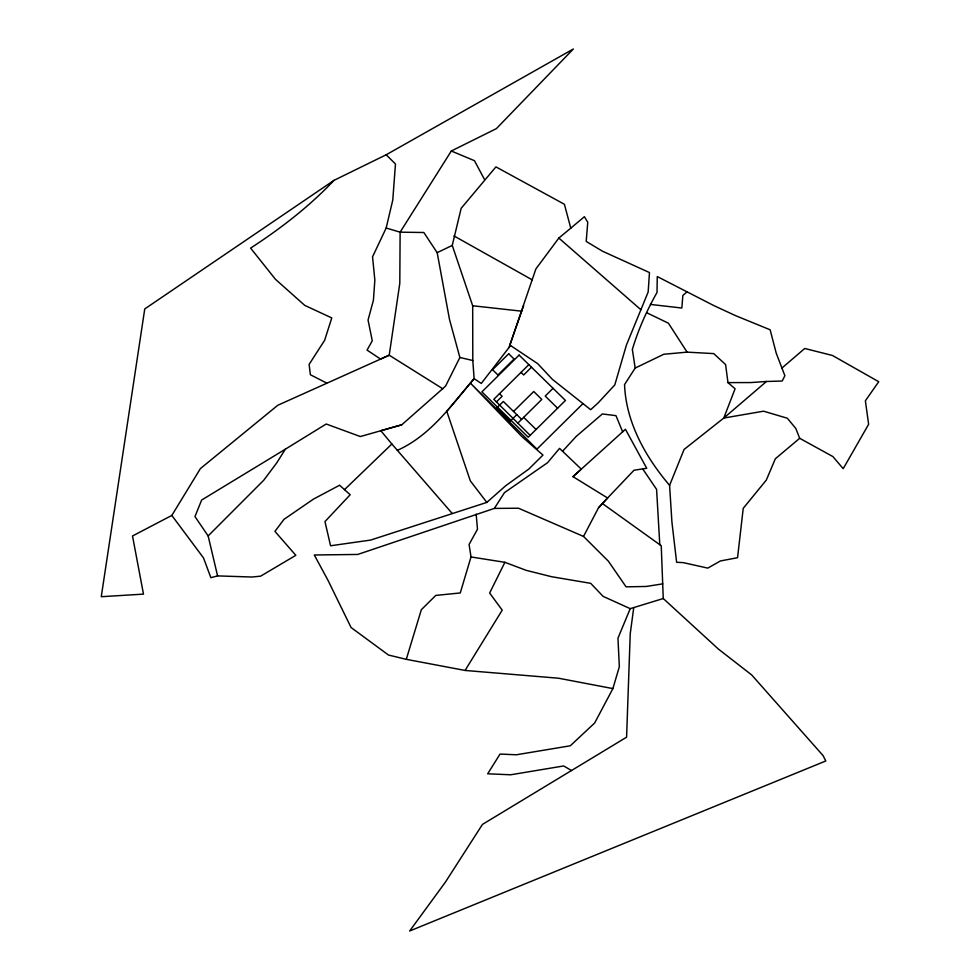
<?xml version="1.0" encoding="UTF-8"?>
<svg xmlns="http://www.w3.org/2000/svg" width="980" height="980" viewBox="0 0 980 980"><rect width="100%" height="100%" fill="white"/><g stroke="black" fill="none" stroke-linecap="round" stroke-linejoin="round"><path stroke-width="1.47" d="M633.754 607.576L630.238 633.717L626.588 737.193L482.454 824.413L445.447 882.061L409.665 931L825.797 760.982L823.077 755.605L751.709 674.963L718.377 649.054L663.252 598.523L661.243 545.738L602.443 503.561L598.535 507.763L583.517 536.428L608.335 561.136L626.073 586.836L646.212 586.469L662.75 583.86M397.365 450.347C430.367 435.635 451.425 405.34 474.124 378.635L472.801 360.493L472.679 305.76L452.258 245.417L461.163 208.311L495.929 166.882L564.394 204.269L570.777 228.168L558.833 238.067L535.901 268.912L509.833 345.07L537.751 363.702L552.438 379.395L590.671 409.689L598.131 402.915L614.803 384.92L626.404 345.07L648.16 292.028L649.471 272.562L602.418 251.174L586.199 241.423L587.755 222.239L584.386 216.703L570.777 228.168M386.169 228.034L392.784 200.006L395.467 163.966L386.157 154.791L334.009 180.345L144.746 308.945L101.271 596.71L143.484 594.125L132.508 535.974L171.831 515.431L200.398 468.599L277.781 405.267L389.219 355.213L442.691 388.705L445.643 385.961L459.877 357.492L449.477 319.358L437.178 252.668L423.838 232.505L400.122 232.174L386.169 228.034L372.547 256.821L374.85 280.121L373.417 300.186L368.063 320.043L372.265 340.795L367.059 350.105L380.546 359.06L389.219 355.213L399.803 283.257L400.122 232.174L451.315 151.006L496.382 128.625L573.337 49L386.157 154.791M571.499 770.525L563.696 765.956L510.752 774.776L487.673 773.796L500.033 754.073L516.411 754.772L570.287 745.792L594.627 723.044L612.892 688.597L619.336 666.719L617.964 638.176L630.226 608.654L663.252 598.523M476.158 514.169L477.493 529.212L469.077 544.464L471.013 556.959L460.257 592.949L435.782 595.423L421.339 609.695L406.284 659.332L388.497 655.044L351.085 627.531L327.908 580.148L314.286 554.986L357.737 554.447L494.349 508.412L518.518 508.228L583.517 536.428M509 347.557L523.614 305.711M669.585 485.357L684.077 449.452L723.779 418.056L766.483 381.477L782.163 381.036L784.882 375.732L776.221 353.143L770.133 329.782L735.674 315.695L714.261 305.797L657.274 276.568L657.004 292.506C646.788 310.55 638.274 329.586 632.345 349.468L635.187 368.051L624.554 384.564C625.926 422.319 645.575 457.146 669.585 485.357L671.925 522.132L676.617 562.287L683.17 562.618L707.793 568.106L720.423 560.952L737.56 557.694L743.232 508.326L766.323 480.065L775.339 458.763L799.692 438.305L832.878 456.558L843.204 468.685L868.635 424.291L865.377 400.808L878.729 381.71L832.449 355.471L804.739 348.476L781.77 368.198M630.226 608.654L603.116 596.367L590.695 583.333L551.556 576.706L526.211 570.348L504.884 562.312L489.645 593.035L502.213 610.148L465.071 670.442L406.284 659.332M442.691 388.705L401.751 424.805L360.334 436.541L326.218 424.009L285.339 449.195L276.776 462.83L263.792 480.176L208.14 535.925L217.585 575.897L251.934 577.024L260.619 576.167L295.825 555.317L274.927 531.393L284.029 519.327L313.441 499.126L339.582 485.223L350.191 494.741L324.956 521.581L330.579 545.774L370.636 540.078L486.815 502.409L505.692 485.737L528.784 469.089L542.969 455.088L521.679 436.394L470.388 383.119L536.942 449.122L582.99 403.601M494.349 508.412L504.467 492.646L547.538 462.707L559.568 448.387L581.312 469.151L572.994 476.648L607.6 497.999L633.999 470.229L646.739 468.293L625.436 429.289L572.994 476.648M510.543 345.548L481.278 383.45L474.124 378.635L446.794 411.33L470.302 480.825L486.815 502.409M334.009 180.345C309.374 206.449 280.672 228.561 250.611 248.112L275.454 279.3L304.756 305.38L331.779 317.937L324.625 340.317L309.104 364.413L310.391 374.752L326.622 383.033M562.557 451.241L576.167 436.455L602.357 413.952L615.979 415.655L622.643 431.813M598.535 507.763L607.6 497.999L602.443 503.561M528.857 364.634L493.81 399.301L530.155 435.341M496.431 401.898L502.14 396.263L499.494 393.666M531.503 367.218L523.663 374.973L521.029 372.388M513.545 411.465L533.733 391.51L541.805 399.424L517.832 423.127M516.791 414.65L510.066 421.302L496.603 408.121L503.328 401.469L521.63 419.379M553.051 388.313L545.211 396.067L557.608 408.195M344.47 489.682L391.865 444.014L380.828 430.722L401.751 424.805M687.066 291.844L682.876 295.446L681.823 308.026L650.438 304.425M285.339 449.195L201.635 500.045L194.971 516.57L208.14 535.925M437.178 252.668L452.258 245.417M635.187 368.051L663.803 354.258L687.09 352.139L713.746 353.609L725.592 364.572L727.956 382.604L735.086 388.766L723.779 418.056L763.555 411.184L787.32 418.227L795.76 428.382L799.692 438.305M217.585 575.897L210.871 577.686L203.509 557.926L171.831 515.431M766.47 381.477L750.827 382.568L727.956 382.604M465.071 670.442L558.539 678.221L612.892 688.597M472.679 305.76L521.691 311.187M471.013 556.959L504.884 562.312M459.877 357.492L472.801 360.493M451.315 151.006L474.467 160.696L484.573 179.622M646.665 312.706L668.421 323.204L687.09 352.139M453.936 235.911L532.25 279.864M558.833 238.054L640.895 309.729M523.675 417.345L536.072 429.485M391.865 444.014L451.988 513.214M642.708 468.906L656.588 489.375L659.797 544.709M508.694 353.768L492.548 369.73L497.938 375.009L514.084 359.048L508.694 353.768M519.106 355.091L481.903 391.877L528.245 437.227L565.448 400.452L519.106 355.091"/></g></svg>
